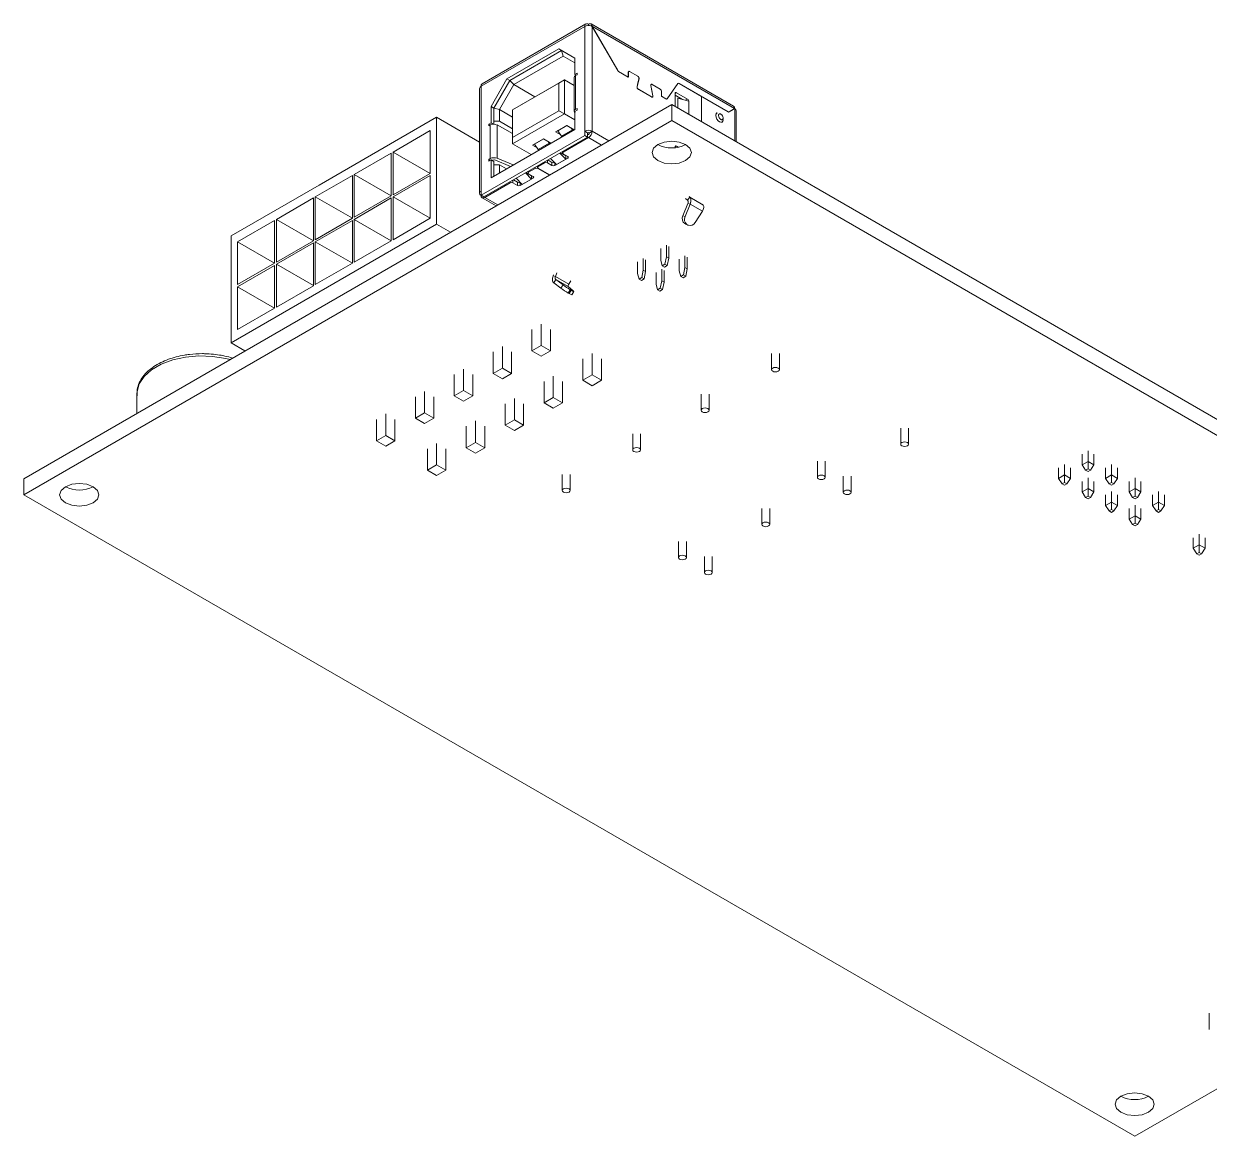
# Model space of a CAD drawing. Header units: millimetres. Extents: x -37 to 256, y 6 to 200.
# Drawn here: x -37.35 to 7.93, y 21.25 to 63.72 of the extents above; entities that cross this region are included whole.
import ezdxf

# ---------------------------------------------------------------- set-up
doc = ezdxf.new("R2010")
doc.units = ezdxf.units.MM

msp = doc.modelspace()

# ---------------------------------------------------------------- linework, layer by layer
at = {"color": 7, "linetype": 'Continuous', "lineweight": 15}
for p, q in [((-15.921, 63.623), (-19.881, 61.337)), ((-15.88, 63.714), (-19.84, 61.429)), ((-15.921, 59.622), (-15.921, 63.623)), ((-15.78, 63.657), (-15.78, 63.705)), ((-10.235, 60.571), (-15.68, 63.714)), ((-15.678, 63.641), (-15.646, 63.671)), ((-15.638, 59.622), (-15.638, 63.617)), ((-15.63, 63.618), (-15.636, 63.614)), ((-10.201, 60.484), (-15.63, 63.618)), ((-14.661, 61.937), (-15.623, 63.604)), ((-15.623, 63.596), (-14.664, 61.935)), ((-18.891, 61.619), (-16.911, 62.762)), ((-18.785, 61.557), (-16.805, 62.7)), ((-18.785, 61.557), (-16.805, 62.7)), ((-18.635, 61.399), (-16.743, 62.491)), ((-16.911, 62.762), (-16.301, 62.409)), ((-16.805, 62.7), (-16.301, 62.409)), ((-16.805, 62.7), (-16.743, 62.491)), ((-16.743, 62.491), (-16.301, 62.236)), ((-16.301, 62.409), (-16.301, 61.787)), ((-19.501, 60.562), (-18.891, 61.619)), ((-18.785, 61.557), (-18.891, 61.619)), ((-18.679, 60.435), (-16.699, 61.578)), ((-16.699, 61.578), (-16.911, 61.455)), ((-16.699, 61.578), (-16.699, 60.279)), ((-16.699, 61.578), (-16.328, 61.363)), ((-16.328, 61.66), (-16.328, 60.379)), ((-16.301, 61.787), (-16.216, 61.836)), ((-16.248, 61.756), (-16.301, 61.787)), ((-16.269, 61.744), (-16.216, 61.775)), ((-16.269, 61.744), (-16.269, 60.458)), ((-16.216, 61.836), (-16.216, 61.775)), ((-14.26, 61.69), (-14.627, 61.901)), ((-14.627, 61.896), (-14.255, 61.681)), ((-14.26, 61.69), (-14.265, 61.687)), ((-14.26, 61.873), (-14.26, 61.69)), ((-14.241, 61.902), (-14.256, 61.892)), ((-14.255, 61.681), (-14.255, 61.87)), ((-13.897, 61.725), (-14.207, 61.904)), ((-14.207, 61.898), (-13.897, 61.719)), ((-13.921, 61.315), (-13.846, 61.619)), ((-13.85, 61.624), (-13.888, 61.469)), ((-19.94, 61.255), (-19.94, 57.254)), ((-19.881, 61.337), (-19.881, 57.336)), ((-19.395, 60.501), (-18.785, 61.557)), ((-19.395, 60.501), (-18.785, 61.557)), ((-19.183, 60.45), (-18.635, 61.399)), ((-18.785, 61.557), (-18.635, 61.399)), ((-16.911, 61.455), (-18.679, 60.435)), ((-17.822, 60.93), (-18.635, 61.399)), ((-16.911, 60.402), (-16.911, 61.455)), ((-13.888, 61.469), (-13.925, 61.322)), ((-13.874, 61.222), (-13.878, 61.219)), ((-13.373, 60.933), (-13.874, 61.222)), ((-13.873, 61.216), (-13.373, 60.927)), ((-13.401, 61.363), (-13.364, 61.173)), ((-13.383, 61.407), (-13.399, 61.398)), ((-13.358, 61.163), (-13.396, 61.361)), ((-13.364, 61.173), (-13.326, 60.975)), ((-13.321, 60.973), (-13.358, 61.163)), ((-13.04, 61.23), (-13.349, 61.409)), ((-13.349, 61.403), (-13.04, 61.225)), ((-12.992, 61.141), (-12.992, 60.952)), ((-12.987, 60.955), (-12.987, 61.138)), ((-12.37, 61.443), (-12.778, 60.862)), ((-12.774, 60.857), (-12.366, 61.438)), ((-12.357, 61.445), (-12.376, 61.435)), ((-10.446, 60.365), (-12.32, 61.447)), ((-12.32, 61.442), (-11.467, 60.949)), ((-13.355, 60.92), (-13.339, 60.929)), ((-12.987, 60.955), (-12.992, 60.952)), ((-12.992, 60.952), (-12.82, 60.853)), ((-12.82, 60.858), (-12.987, 60.955)), ((-12.802, 60.846), (-12.786, 60.855)), ((-12.474, 60.571), (-12.474, 61.061)), ((-12.474, 61), (-12.191, 60.837)), ((-12.421, 61.092), (-11.997, 60.847)), ((-12.368, 60.51), (-12.368, 60.888)), ((-12.368, 60.888), (-11.945, 60.766)), ((-11.944, 60.265), (-11.944, 60.765)), ((-11.944, 60.755), (-11.944, 60.265)), ((-11.467, 59.989), (-11.467, 60.949)), ((-11.467, 60.949), (-10.446, 60.36)), ((-37.347, 46.355), (-12.598, 60.642)), ((-19.501, 59.94), (-19.501, 60.562)), ((-19.395, 60.501), (-19.501, 60.562)), ((-19.395, 60.005), (-19.395, 60.501)), ((-19.395, 60.501), (-19.183, 60.45)), ((-19.395, 59.891), (-19.395, 60.501)), ((-18.679, 60.159), (-19.183, 60.45)), ((-19.183, 60.005), (-19.183, 60.45)), ((-18.679, 60.435), (-18.679, 59.381)), ((-18.679, 60.435), (-18.679, 60.435)), ((-18.679, 59.381), (-16.911, 60.402)), ((-16.699, 60.279), (-18.679, 59.136)), ((-16.911, 60.402), (-16.699, 60.279)), ((-16.301, 60.05), (-16.699, 60.279)), ((-16.216, 60.428), (-16.301, 60.378)), ((-16.301, 60.378), (-16.301, 59.692)), ((-16.216, 60.489), (-16.269, 60.458)), ((-16.216, 60.489), (-16.216, 60.428)), ((-12.598, 60.642), (-12.598, 60.03)), ((-12.598, 60.642), (29.828, 36.15)), ((-10.412, 60.362), (-10.427, 60.353)), ((-10.412, 60.362), (-10.201, 60.484)), ((-10.315, 60.41), (-10.409, 60.356)), ((-10.408, 60.356), (-10.209, 60.471)), ((-10.315, 60.41), (-10.209, 60.471)), ((-10.307, 60.423), (-10.3, 60.422)), ((-10.3, 60.422), (-10.247, 60.457)), ((-10.254, 60.453), (-10.201, 60.484)), ((-10.239, 60.462), (-10.235, 60.456)), ((-10.201, 60.484), (-10.194, 60.493)), ((-10.135, 59.221), (-10.135, 60.393)), ((-37.347, 45.743), (-12.598, 60.03)), ((-24.937, 58.214), (-21.578, 60.153)), ((-21.578, 60.153), (-21.578, 56.07)), ((-21.578, 60.153), (-19.94, 59.207)), ((-19.586, 59.89), (-19.501, 59.94)), ((-19.586, 59.829), (-19.586, 59.89)), ((-19.533, 59.86), (-19.586, 59.89)), ((-19.533, 59.86), (-19.586, 59.829)), ((-19.533, 58.574), (-19.533, 59.86)), ((-19.416, 59.891), (-19.501, 59.94)), ((-19.395, 60.005), (-19.183, 60.005)), ((-19.263, 59.858), (-18.679, 59.537)), ((-19.263, 58.589), (-19.263, 59.858)), ((-18.679, 59.714), (-19.183, 60.005)), ((-17.035, 59.596), (-16.611, 59.84)), ((-16.611, 59.84), (-16.328, 59.677)), ((-12.598, 60.03), (29.828, 35.538)), ((-10.638, 60.032), (-10.631, 60.064)), ((-21.826, 59.643), (-23.24, 58.826)), ((-21.826, 58.01), (-21.826, 59.643)), ((-15.921, 59.459), (-19.881, 57.173)), ((-19.775, 57.111), (-15.815, 59.397)), ((-16.301, 59.692), (-19.501, 57.845)), ((-18.679, 59.136), (-18.679, 59.381)), ((-17.919, 59.085), (-17.495, 59.33)), ((-17.495, 59.33), (-17.212, 59.167)), ((-16.859, 59.494), (-17.035, 59.596)), ((-16.953, 59.634), (-16.957, 59.64)), ((-16.814, 59.427), (-16.953, 59.634)), ((-16.39, 59.672), (-16.814, 59.427)), ((-16.799, 59.405), (-16.814, 59.427)), ((-16.749, 58.818), (-15.78, 59.377)), ((-16.434, 59.739), (-16.39, 59.672)), ((-16.39, 59.672), (-16.374, 59.65)), ((-15.921, 59.622), (-15.921, 59.459)), ((-15.815, 59.561), (-15.921, 59.622)), ((-15.921, 59.459), (-15.815, 59.397)), ((-15.815, 59.397), (-15.815, 59.561)), ((-15.78, 59.499), (-15.815, 59.479)), ((-15.638, 59.622), (-15.745, 59.561)), ((-18.679, 59.136), (-17.972, 58.728)), ((-17.743, 58.984), (-17.919, 59.085)), ((-17.837, 59.124), (-17.841, 59.13)), ((-17.698, 58.917), (-17.837, 59.124)), ((-17.274, 59.162), (-17.698, 58.917)), ((-17.683, 58.895), (-17.698, 58.917)), ((-17.318, 59.228), (-17.274, 59.162)), ((-17.274, 59.162), (-17.258, 59.14)), ((-12.474, 58.991), (-12.474, 59.02)), ((-12.421, 59.051), (-12.349, 59.009)), ((-23.311, 58.786), (-24.725, 57.969)), ((-23.311, 57.153), (-23.311, 58.786)), ((-23.24, 58.826), (-23.24, 57.193)), ((-21.826, 58.01), (-23.24, 58.826)), ((-19.586, 58.543), (-19.533, 58.574)), ((-19.586, 58.482), (-19.586, 58.543)), ((-19.586, 58.543), (-19.53, 58.514)), ((-19.501, 58.531), (-19.586, 58.482)), ((-19.501, 57.845), (-19.501, 58.531)), ((-19.395, 58.47), (-19.501, 58.531)), ((-19.454, 58.504), (-19.427, 58.52)), ((-19.427, 58.52), (-19.36, 58.524)), ((-19.395, 57.906), (-19.395, 58.47)), ((-18.761, 58.272), (-19.36, 58.524)), ((-18.655, 58.334), (-19.263, 58.589)), ((-17.703, 58.267), (-17.456, 58.409)), ((-17.35, 58.409), (-17.173, 58.307)), ((-17.173, 58.43), (-17.332, 58.522)), ((-17.228, 58.582), (-16.996, 58.348)), ((-17.173, 58.307), (-17.173, 58.43)), ((-17.067, 58.307), (-16.572, 58.593)), ((-16.996, 58.348), (-16.643, 58.552)), ((-16.874, 58.786), (-16.643, 58.552)), ((-16.855, 58.797), (-16.643, 58.675)), ((-16.771, 58.846), (-16.771, 58.787)), ((-16.572, 58.654), (-16.749, 58.756)), ((-16.625, 58.685), (-16.643, 58.675)), ((-16.643, 58.552), (-16.643, 58.675)), ((-26.068, 57.561), (-24.937, 58.214)), ((-24.725, 57.969), (-24.725, 56.336)), ((-23.311, 57.153), (-24.725, 57.969)), ((-23.24, 57.193), (-21.826, 58.01)), ((-19.395, 57.906), (-19.395, 58.343)), ((-19.183, 58.343), (-19.395, 58.343)), ((-19.183, 58.029), (-19.183, 58.343)), ((-18.911, 58.186), (-19.183, 58.343)), ((-18.189, 58.027), (-17.958, 57.793)), ((-18.17, 58.038), (-17.958, 57.916)), ((-18.086, 58.087), (-18.086, 58.028)), ((-18.064, 58.058), (-17.816, 58.201)), ((-17.887, 57.895), (-18.064, 57.997)), ((-17.725, 58.295), (-17.725, 58.236)), ((-17.71, 58.201), (-17.268, 57.946)), ((-17.261, 57.95), (-17.703, 58.205)), ((-29.427, 55.622), (-26.068, 57.561)), ((-24.796, 57.928), (-26.21, 57.112)), ((-24.796, 56.295), (-24.796, 57.928)), ((-21.826, 57.928), (-23.24, 57.112)), ((-21.826, 56.295), (-21.826, 57.928)), ((-19.74, 57.091), (-18.771, 57.65)), ((-18.665, 57.65), (-18.488, 57.548)), ((-18.488, 57.671), (-18.647, 57.762)), ((-18.543, 57.823), (-18.311, 57.589)), ((-18.488, 57.548), (-18.488, 57.671)), ((-18.382, 57.548), (-17.887, 57.834)), ((-18.311, 57.589), (-17.958, 57.793)), ((-17.94, 57.926), (-17.958, 57.916)), ((-17.958, 57.793), (-17.958, 57.916)), ((-26.28, 57.071), (-27.695, 56.255)), ((-26.28, 55.438), (-26.28, 57.071)), ((-26.21, 57.112), (-26.21, 55.479)), ((-24.796, 56.296), (-26.21, 57.112)), ((-24.725, 56.336), (-23.311, 57.153)), ((-23.311, 57.071), (-24.725, 56.254)), ((-23.311, 55.438), (-23.311, 57.071)), ((-23.24, 57.112), (-23.24, 55.479)), ((-21.826, 56.295), (-23.24, 57.112)), ((-19.881, 57.173), (-19.881, 57.336)), ((-19.881, 57.173), (-19.775, 57.111)), ((-19.84, 57.081), (-19.303, 56.771)), ((-12.079, 57.053), (-11.998, 56.982)), ((-11.998, 56.982), (-11.914, 57.105)), ((-11.914, 57.105), (-11.937, 57.125)), ((-11.914, 57.105), (-11.406, 56.811)), ((-11.982, 56.867), (-12.174, 56.392)), ((-12.092, 56.359), (-11.901, 56.835)), ((-11.901, 56.835), (-11.982, 56.867)), ((-11.901, 56.835), (-11.43, 56.564)), ((-11.422, 56.828), (-11.406, 56.811)), ((-27.765, 56.214), (-29.18, 55.397)), ((-27.765, 54.581), (-27.765, 56.214)), ((-27.695, 56.255), (-27.695, 54.622)), ((-26.28, 55.438), (-27.695, 56.255)), ((-26.21, 55.479), (-24.796, 56.295)), ((-24.796, 56.214), (-26.21, 55.397)), ((-24.796, 54.581), (-24.796, 56.214)), ((-24.725, 56.254), (-24.725, 54.621)), ((-23.311, 55.438), (-24.725, 56.254)), ((-23.24, 55.479), (-21.826, 56.295)), ((-12.174, 56.392), (-12.092, 56.359)), ((-11.43, 56.564), (-11.704, 56.135)), ((-29.427, 51.539), (-21.578, 56.07)), ((-21.578, 56.07), (-21.048, 55.764)), ((-12.1, 56.093), (-12.062, 56.072)), ((-12.018, 56.061), (-12.1, 56.093)), ((-12.062, 56.072), (-12.04, 56.061)), ((-11.981, 56.039), (-12.062, 56.072)), ((-12.04, 56.061), (-11.959, 56.029)), ((-12.018, 56.061), (-11.981, 56.039)), ((-29.427, 55.622), (-29.427, 51.539)), ((-29.18, 55.397), (-29.18, 53.764)), ((-27.765, 54.581), (-29.18, 55.397)), ((-27.695, 54.622), (-26.28, 55.438)), ((-26.28, 55.356), (-27.695, 54.54)), ((-26.28, 53.723), (-26.28, 55.356)), ((-26.21, 55.397), (-26.21, 53.764)), ((-24.796, 54.581), (-26.21, 55.397)), ((-24.725, 54.621), (-23.311, 55.438)), ((-12.805, 54.822), (-12.805, 55.271)), ((-13.017, 55.149), (-13.017, 54.7)), ((-12.858, 54.547), (-12.805, 54.822)), ((-12.716, 54.771), (-12.805, 54.822)), ((-12.716, 54.771), (-12.716, 55.22)), ((-12.098, 54.863), (-12.098, 54.414)), ((-12.009, 54.363), (-12.009, 54.812)), ((-29.18, 53.764), (-27.765, 54.581)), ((-27.765, 54.499), (-29.18, 53.683)), ((-27.765, 52.866), (-27.765, 54.499)), ((-27.695, 54.54), (-27.695, 52.907)), ((-26.28, 53.724), (-27.695, 54.54)), ((-26.21, 53.764), (-24.796, 54.581)), ((-13.901, 54.639), (-13.901, 54.189)), ((-13.689, 54.312), (-13.689, 54.761)), ((-13.6, 54.261), (-13.6, 54.71)), ((-12.964, 54.485), (-13.017, 54.7)), ((-12.982, 54.353), (-12.982, 53.904)), ((-12.858, 54.547), (-12.964, 54.485)), ((-12.875, 54.434), (-12.964, 54.485)), ((-12.875, 54.434), (-12.769, 54.496)), ((-12.858, 54.547), (-12.769, 54.496)), ((-12.769, 54.496), (-12.716, 54.771)), ((-12.31, 54.292), (-12.31, 54.741)), ((-12.098, 54.414), (-12.151, 54.138)), ((-12.098, 54.414), (-12.009, 54.363)), ((-12.062, 54.087), (-12.009, 54.363)), ((-17.112, 54.138), (-17.127, 54.095)), ((-17.127, 54.095), (-17.043, 54.069)), ((-17.022, 53.958), (-17.103, 53.832)), ((-17.043, 54.069), (-16.987, 54.22)), ((-16.535, 53.776), (-17.043, 54.069)), ((-16.749, 53.75), (-17.022, 53.958)), ((-16.552, 53.686), (-17.022, 53.958)), ((-16.454, 53.912), (-16.535, 53.776)), ((-13.848, 53.975), (-13.901, 54.189)), ((-13.742, 54.036), (-13.848, 53.975)), ((-13.759, 53.924), (-13.848, 53.975)), ((-13.759, 53.924), (-13.653, 53.985)), ((-13.742, 54.036), (-13.689, 54.312)), ((-13.742, 54.036), (-13.653, 53.985)), ((-13.6, 54.261), (-13.689, 54.312)), ((-13.653, 53.985), (-13.6, 54.261)), ((-13.194, 53.781), (-13.194, 54.23)), ((-12.982, 53.904), (-13.035, 53.628)), ((-12.982, 53.904), (-12.893, 53.853)), ((-12.893, 53.853), (-12.893, 54.302)), ((-12.257, 54.077), (-12.31, 54.292)), ((-12.151, 54.138), (-12.257, 54.077)), ((-12.257, 54.077), (-12.168, 54.026)), ((-12.168, 54.026), (-12.062, 54.087)), ((-12.151, 54.138), (-12.062, 54.087)), ((-29.18, 53.683), (-29.18, 52.05)), ((-27.765, 52.866), (-29.18, 53.683)), ((-27.695, 52.907), (-26.28, 53.723)), ((-17.103, 53.832), (-16.83, 53.625)), ((-16.83, 53.625), (-16.749, 53.75)), ((-16.553, 53.443), (-16.472, 53.569)), ((-16.516, 53.422), (-16.553, 53.443)), ((-16.552, 53.686), (-16.36, 53.526)), ((-16.516, 53.422), (-16.435, 53.547)), ((-16.435, 53.547), (-16.472, 53.569)), ((-16.419, 53.376), (-16.338, 53.502)), ((-13.141, 53.567), (-13.194, 53.781)), ((-13.035, 53.628), (-13.141, 53.567)), ((-13.141, 53.567), (-13.052, 53.516)), ((-13.052, 53.516), (-12.946, 53.577)), ((-13.035, 53.628), (-12.946, 53.577)), ((-12.946, 53.577), (-12.893, 53.853)), ((-29.18, 52.05), (-27.765, 52.866)), ((-17.583, 52.254), (-17.583, 51.437)), ((-17.937, 52.05), (-17.937, 51.233)), ((-17.229, 52.05), (-17.229, 51.233)), ((-28.897, 51.233), (-29.427, 51.539)), ((-19.421, 51.192), (-19.421, 50.376)), ((-19.068, 51.396), (-19.068, 50.58)), ((-18.714, 51.192), (-18.714, 50.376)), ((-17.937, 51.233), (-17.583, 51.437)), ((-17.583, 51.029), (-17.937, 51.233)), ((-17.583, 51.437), (-17.229, 51.233)), ((-17.229, 51.233), (-17.583, 51.029)), ((-15.992, 50.927), (-15.992, 50.11)), ((-15.638, 51.131), (-15.638, 50.315)), ((-15.285, 50.927), (-15.285, 50.11)), ((-8.788, 51.131), (-8.788, 50.519)), ((-8.488, 50.519), (-8.488, 51.131)), ((-20.906, 50.335), (-20.906, 49.519)), ((-20.553, 50.539), (-20.553, 49.723)), ((-20.199, 50.335), (-20.199, 49.519)), ((-19.421, 50.376), (-19.068, 50.58)), ((-19.068, 50.172), (-19.421, 50.376)), ((-19.068, 50.58), (-18.714, 50.376)), ((-18.714, 50.376), (-19.068, 50.172)), ((-17.123, 50.274), (-17.123, 49.457)), ((-15.992, 50.11), (-15.638, 50.315)), ((-15.638, 50.315), (-15.285, 50.11)), ((-17.477, 50.07), (-17.477, 49.253)), ((-16.77, 50.07), (-16.77, 49.253)), ((-15.638, 49.906), (-15.992, 50.11)), ((-15.285, 50.11), (-15.638, 49.906)), ((-33.023, 49.601), (-33.023, 48.851)), ((-22.391, 49.478), (-22.391, 48.661)), ((-22.038, 49.682), (-22.038, 48.865)), ((-21.684, 49.478), (-21.684, 48.661)), ((-20.906, 49.519), (-20.553, 49.723)), ((-20.553, 49.314), (-20.906, 49.519)), ((-20.553, 49.723), (-20.199, 49.519)), ((-20.199, 49.519), (-20.553, 49.314)), ((-18.608, 49.417), (-18.608, 48.6)), ((-17.477, 49.253), (-17.123, 49.457)), ((-17.123, 49.457), (-16.77, 49.253)), ((-11.475, 49.58), (-11.475, 48.967)), ((-11.175, 48.967), (-11.175, 49.58)), ((-18.962, 49.213), (-18.962, 48.396)), ((-18.255, 49.213), (-18.255, 48.396)), ((-17.123, 49.049), (-17.477, 49.253)), ((-16.77, 49.253), (-17.123, 49.049)), ((-23.876, 48.621), (-23.876, 47.804)), ((-23.523, 48.825), (-23.523, 48.008)), ((-23.169, 48.621), (-23.169, 47.804)), ((-22.391, 48.661), (-22.038, 48.865)), ((-22.038, 48.457), (-22.391, 48.661)), ((-22.038, 48.865), (-21.684, 48.661)), ((-21.684, 48.661), (-22.038, 48.457)), ((-20.093, 48.559), (-20.093, 47.743)), ((-18.962, 48.396), (-18.608, 48.6)), ((-18.608, 48.6), (-18.255, 48.396)), ((-23.876, 47.804), (-23.523, 48.008)), ((-23.523, 48.008), (-23.169, 47.804)), ((-20.447, 48.355), (-20.447, 47.539)), ((-19.74, 48.355), (-19.74, 47.539)), ((-18.608, 48.192), (-18.962, 48.396)), ((-18.255, 48.396), (-18.608, 48.192)), ((-14.091, 48.07), (-14.091, 47.457)), ((-13.791, 47.457), (-13.791, 48.07)), ((-3.856, 48.284), (-3.856, 47.671)), ((-3.556, 47.671), (-3.556, 48.284)), ((-23.523, 47.6), (-23.876, 47.804)), ((-23.169, 47.804), (-23.523, 47.6)), ((-21.578, 47.702), (-21.578, 46.886)), ((-20.447, 47.539), (-20.093, 47.743)), ((-20.093, 47.743), (-19.74, 47.539)), ((-21.932, 47.498), (-21.932, 46.682)), ((-21.225, 47.498), (-21.225, 46.682)), ((-20.093, 47.335), (-20.447, 47.539)), ((-19.74, 47.539), (-20.093, 47.335)), ((3.072, 46.885), (3.072, 47.29)), ((3.298, 47.015), (3.298, 47.42)), ((3.524, 46.885), (3.524, 47.29)), ((-21.932, 46.682), (-21.578, 46.886)), ((-21.578, 46.477), (-21.932, 46.682)), ((-21.578, 46.886), (-21.225, 46.682)), ((-21.225, 46.682), (-21.578, 46.477)), ((-7.038, 47.018), (-7.038, 46.406)), ((-6.738, 46.406), (-6.738, 47.018)), ((2.174, 46.366), (2.174, 46.771)), ((2.4, 46.497), (2.4, 46.902)), ((2.626, 46.366), (2.626, 46.771)), ((3.072, 46.885), (3.298, 47.015)), ((3.206, 46.677), (3.072, 46.885)), ((3.298, 46.73), (3.206, 46.677)), ((3.206, 46.677), (3.298, 46.625)), ((3.298, 47.015), (3.524, 46.885)), ((3.298, 46.73), (3.298, 47.015)), ((3.389, 46.677), (3.298, 46.73)), ((3.298, 46.625), (3.389, 46.677)), ((3.524, 46.885), (3.389, 46.677)), ((3.97, 46.366), (3.97, 46.771)), ((4.196, 46.497), (4.196, 46.902)), ((4.422, 46.366), (4.422, 46.771)), ((-37.347, 46.355), (-37.347, 45.743)), ((-16.778, 46.518), (-16.778, 45.906)), ((-16.478, 45.906), (-16.478, 46.518)), ((-6.048, 46.447), (-6.048, 45.835)), ((-5.748, 45.835), (-5.748, 46.447)), ((2.174, 46.366), (2.4, 46.497)), ((2.308, 46.159), (2.174, 46.366)), ((2.4, 46.212), (2.308, 46.159)), ((2.4, 46.212), (2.4, 46.497)), ((2.4, 46.497), (2.626, 46.366)), ((2.491, 46.159), (2.4, 46.212)), ((2.626, 46.366), (2.491, 46.159)), ((3.072, 45.848), (3.072, 46.253)), ((3.298, 45.979), (3.298, 46.384)), ((3.524, 45.848), (3.524, 46.253)), ((3.97, 46.366), (4.196, 46.497)), ((4.104, 46.159), (3.97, 46.366)), ((4.196, 46.212), (4.104, 46.159)), ((4.196, 46.497), (4.422, 46.366)), ((4.196, 46.212), (4.196, 46.497)), ((4.287, 46.159), (4.196, 46.212)), ((4.422, 46.366), (4.287, 46.159)), ((4.868, 45.848), (4.868, 46.253)), ((5.094, 45.979), (5.094, 46.384)), ((5.32, 45.848), (5.32, 46.253)), ((5.08, 21.251), (-37.347, 45.743)), ((2.308, 46.159), (2.4, 46.106)), ((2.4, 46.106), (2.491, 46.159)), ((3.072, 45.848), (3.298, 45.979)), ((3.206, 45.641), (3.072, 45.848)), ((3.298, 45.979), (3.524, 45.848)), ((3.298, 45.693), (3.298, 45.979)), ((3.524, 45.848), (3.389, 45.641)), ((3.97, 45.33), (3.97, 45.735)), ((4.104, 46.159), (4.196, 46.106)), ((4.196, 46.106), (4.287, 46.159)), ((4.196, 45.46), (4.196, 45.865)), ((4.422, 45.33), (4.422, 45.735)), ((4.868, 45.848), (5.094, 45.979)), ((5.002, 45.641), (4.868, 45.848)), ((5.094, 45.979), (5.32, 45.848)), ((5.094, 45.693), (5.094, 45.979)), ((5.32, 45.848), (5.185, 45.641)), ((5.766, 45.33), (5.766, 45.735)), ((5.992, 45.46), (5.992, 45.865)), ((6.218, 45.33), (6.218, 45.735)), ((3.298, 45.693), (3.206, 45.641)), ((3.206, 45.641), (3.298, 45.588)), ((3.389, 45.641), (3.298, 45.693)), ((3.298, 45.588), (3.389, 45.641)), ((3.97, 45.33), (4.196, 45.46)), ((4.104, 45.122), (3.97, 45.33)), ((4.196, 45.175), (4.196, 45.46)), ((4.196, 45.46), (4.422, 45.33)), ((4.422, 45.33), (4.287, 45.122)), ((5.094, 45.693), (5.002, 45.641)), ((5.002, 45.641), (5.094, 45.588)), ((5.185, 45.641), (5.094, 45.693)), ((5.094, 45.588), (5.185, 45.641)), ((5.094, 44.942), (5.094, 45.347)), ((5.766, 45.33), (5.992, 45.46)), ((5.9, 45.122), (5.766, 45.33)), ((5.992, 45.175), (5.992, 45.46)), ((5.992, 45.46), (6.218, 45.33)), ((6.218, 45.33), (6.083, 45.122)), ((-9.159, 45.222), (-9.159, 44.61)), ((-8.859, 44.61), (-8.859, 45.222)), ((4.196, 45.175), (4.104, 45.122)), ((4.104, 45.122), (4.196, 45.069)), ((4.287, 45.122), (4.196, 45.175)), ((4.196, 45.069), (4.287, 45.122)), ((4.868, 44.811), (4.868, 45.216)), ((4.868, 44.811), (5.094, 44.942)), ((5.094, 44.657), (5.094, 44.942)), ((5.094, 44.942), (5.32, 44.811)), ((5.32, 44.811), (5.32, 45.216)), ((5.992, 45.175), (5.9, 45.122)), ((5.9, 45.122), (5.992, 45.069)), ((6.083, 45.122), (5.992, 45.175)), ((5.992, 45.069), (6.083, 45.122)), ((5.002, 44.604), (4.868, 44.811)), ((5.094, 44.657), (5.002, 44.604)), ((5.002, 44.604), (5.094, 44.551)), ((5.185, 44.604), (5.094, 44.657)), ((5.094, 44.551), (5.185, 44.604)), ((5.32, 44.811), (5.185, 44.604)), ((-12.341, 43.957), (-12.341, 43.344)), ((-12.041, 43.344), (-12.041, 43.957)), ((7.314, 43.697), (7.314, 44.102)), ((7.54, 43.827), (7.54, 44.232)), ((7.767, 43.697), (7.767, 44.102)), ((7.314, 43.697), (7.54, 43.827)), ((7.314, 43.697), (7.449, 43.489)), ((7.54, 43.542), (7.449, 43.489)), ((7.449, 43.489), (7.54, 43.437)), ((7.54, 43.542), (7.54, 43.827)), ((7.54, 43.827), (7.767, 43.697)), ((7.632, 43.489), (7.54, 43.542)), ((7.54, 43.437), (7.632, 43.489)), ((7.632, 43.489), (7.767, 43.697)), ((-11.351, 43.385), (-11.351, 42.773)), ((-11.051, 42.773), (-11.051, 43.385)), ((29.828, 35.538), (5.08, 21.251)), ((7.929, 25.945), (7.929, 25.332))]:
    msp.add_line(p, q, dxfattribs=at)
at = {"color": 8, "linetype": 'Continuous', "lineweight": 15}
for p, q in [((-15.623, 63.604), (-15.627, 63.602)), ((-14.661, 61.937), (-14.664, 61.935)), ((-14.627, 61.901), (-14.631, 61.899)), ((-14.255, 61.87), (-14.26, 61.868)), ((-14.207, 61.904), (-14.212, 61.901)), ((-13.902, 61.722), (-13.897, 61.725)), ((-13.846, 61.619), (-13.852, 61.615)), ((-13.921, 61.315), (-13.926, 61.311)), ((-13.396, 61.361), (-13.4, 61.359)), ((-13.358, 61.163), (-13.362, 61.161)), ((-13.349, 61.409), (-13.355, 61.406)), ((-13.045, 61.227), (-13.04, 61.23)), ((-12.987, 61.138), (-12.992, 61.136)), ((-12.366, 61.438), (-12.379, 61.43)), ((-12.32, 61.447), (-12.325, 61.444)), ((-13.373, 60.933), (-13.378, 60.93)), ((-13.326, 60.971), (-13.321, 60.973)), ((-12.82, 60.858), (-12.825, 60.856)), ((-12.793, 60.846), (-12.774, 60.857)), ((-12.474, 61.061), (-12.421, 61.092)), ((-12.073, 60.803), (-11.997, 60.847)), ((-10.446, 60.365), (-10.451, 60.363)), ((-10.307, 60.423), (-10.3, 60.419)), ((-10.3, 60.419), (-10.3, 60.422)), ((-10.194, 60.474), (-10.194, 59.254)), ((-16.603, 59.836), (-16.953, 59.634)), ((-17.487, 59.326), (-17.837, 59.124)), ((-15.78, 59.499), (-15.815, 59.479)), ((-15.78, 59.377), (-15.285, 59.091)), ((-15.638, 59.622), (-15.002, 59.254)), ((-12.474, 59.02), (-12.421, 59.051)), ((-17.456, 58.409), (-17.456, 58.45)), ((-17.35, 58.409), (-17.35, 58.512)), ((-17.067, 58.42), (-17.067, 58.307)), ((-16.749, 58.818), (-16.749, 58.858)), ((-16.572, 58.593), (-16.572, 58.654)), ((-18.064, 58.058), (-18.064, 58.099)), ((-17.816, 58.201), (-17.816, 58.242)), ((-17.71, 58.201), (-17.71, 58.21)), ((-17.703, 58.267), (-17.703, 58.307)), ((-18.771, 57.65), (-18.771, 57.691)), ((-18.665, 57.65), (-18.665, 57.752)), ((-18.382, 57.66), (-18.382, 57.548)), ((-17.887, 57.834), (-17.887, 57.895)), ((-19.245, 56.805), (-19.74, 57.091))]:
    msp.add_line(p, q, dxfattribs=at)
at = {"color": 7, "linetype": 'Continuous', "lineweight": 15, "flags": 128}
for points in [[(-15.78, 63.705), (-15.758, 63.715), (-15.737, 63.722), (-15.716, 63.724), (-15.698, 63.722), (-15.681, 63.715), (-15.666, 63.704), (-15.655, 63.689), (-15.646, 63.671)], [(-13.401, 61.363), (-13.402, 61.377), (-13.401, 61.39), (-13.398, 61.401), (-13.391, 61.41), (-13.383, 61.415), (-13.373, 61.416), (-13.361, 61.414), (-13.349, 61.409)], [(-13.396, 61.361), (-13.398, 61.375), (-13.396, 61.387), (-13.393, 61.396), (-13.387, 61.404), (-13.38, 61.408), (-13.371, 61.41), (-13.36, 61.408), (-13.349, 61.403)], [(-13.326, 60.975), (-13.325, 60.961), (-13.326, 60.949), (-13.329, 60.94), (-13.335, 60.932), (-13.343, 60.928), (-13.352, 60.926), (-13.362, 60.928), (-13.373, 60.933)], [(-13.321, 60.973), (-13.32, 60.959), (-13.321, 60.946), (-13.325, 60.935), (-13.331, 60.926), (-13.34, 60.921), (-13.35, 60.92), (-13.361, 60.922), (-13.373, 60.927)], [(-10.636, 60.061), (-10.646, 60.005), (-10.677, 59.97), (-10.723, 59.961), (-10.777, 59.98), (-10.831, 60.023), (-10.877, 60.085), (-10.908, 60.156), (-10.919, 60.224), (-10.908, 60.281), (-10.877, 60.316), (-10.864, 60.322)], [(-12.068, 59.111), (-12.311, 59.205), (-12.598, 59.238), (-12.885, 59.205), (-13.128, 59.111), (-13.291, 58.971), (-13.348, 58.805), (-13.291, 58.64), (-13.128, 58.499), (-12.885, 58.405), (-12.598, 58.372), (-12.311, 58.405), (-12.068, 58.499), (-11.905, 58.64), (-11.848, 58.805), (-11.905, 58.971), (-12.068, 59.111)], [(-16.36, 53.526), (-16.346, 53.513), (-16.339, 53.505), (-16.339, 53.501), (-16.345, 53.502), (-16.359, 53.507), (-16.379, 53.517), (-16.404, 53.53), (-16.435, 53.547)], [(-8.744, 50.457), (-8.696, 50.439), (-8.638, 50.432), (-8.581, 50.439), (-8.532, 50.457), (-8.5, 50.486), (-8.488, 50.519), (-8.5, 50.552), (-8.532, 50.58), (-8.581, 50.599), (-8.638, 50.605), (-8.696, 50.599), (-8.744, 50.58), (-8.777, 50.552), (-8.788, 50.519), (-8.777, 50.486), (-8.744, 50.457)], [(-11.431, 48.906), (-11.383, 48.887), (-11.325, 48.881), (-11.268, 48.887), (-11.219, 48.906), (-11.187, 48.934), (-11.175, 48.967), (-11.187, 49.001), (-11.219, 49.029), (-11.268, 49.047), (-11.325, 49.054), (-11.383, 49.047), (-11.431, 49.029), (-11.464, 49.001), (-11.475, 48.967), (-11.464, 48.934), (-11.431, 48.906)], [(-14.047, 47.396), (-13.999, 47.377), (-13.941, 47.371), (-13.884, 47.377), (-13.835, 47.396), (-13.803, 47.424), (-13.791, 47.457), (-13.803, 47.49), (-13.835, 47.518), (-13.884, 47.537), (-13.941, 47.544), (-13.999, 47.537), (-14.047, 47.518), (-14.08, 47.49), (-14.091, 47.457), (-14.08, 47.424), (-14.047, 47.396)], [(-3.812, 47.61), (-3.763, 47.591), (-3.706, 47.585), (-3.649, 47.591), (-3.6, 47.61), (-3.567, 47.638), (-3.556, 47.671), (-3.567, 47.705), (-3.6, 47.733), (-3.649, 47.751), (-3.706, 47.758), (-3.763, 47.751), (-3.812, 47.733), (-3.845, 47.705), (-3.856, 47.671), (-3.845, 47.638), (-3.812, 47.61)], [(-6.994, 46.345), (-6.945, 46.326), (-6.888, 46.319), (-6.831, 46.326), (-6.782, 46.345), (-6.749, 46.373), (-6.738, 46.406), (-6.749, 46.439), (-6.782, 46.467), (-6.831, 46.486), (-6.888, 46.493), (-6.945, 46.486), (-6.994, 46.467), (-7.027, 46.439), (-7.038, 46.406), (-7.027, 46.373), (-6.994, 46.345)], [(-34.695, 46.049), (-34.938, 46.143), (-35.225, 46.176), (-35.512, 46.143), (-35.756, 46.049), (-35.918, 45.908), (-35.975, 45.743), (-35.918, 45.577), (-35.756, 45.437), (-35.512, 45.343), (-35.225, 45.31), (-34.938, 45.343), (-34.695, 45.437), (-34.532, 45.577), (-34.475, 45.743), (-34.532, 45.908), (-34.695, 46.049)], [(-16.734, 45.845), (-16.686, 45.826), (-16.628, 45.819), (-16.571, 45.826), (-16.522, 45.845), (-16.49, 45.873), (-16.478, 45.906), (-16.49, 45.939), (-16.522, 45.967), (-16.571, 45.986), (-16.628, 45.993), (-16.686, 45.986), (-16.734, 45.967), (-16.767, 45.939), (-16.778, 45.906), (-16.767, 45.873), (-16.734, 45.845)], [(-6.004, 45.773), (-5.955, 45.755), (-5.898, 45.748), (-5.841, 45.755), (-5.792, 45.773), (-5.759, 45.801), (-5.748, 45.835), (-5.759, 45.868), (-5.792, 45.896), (-5.841, 45.915), (-5.898, 45.921), (-5.955, 45.915), (-6.004, 45.896), (-6.037, 45.868), (-6.048, 45.835), (-6.037, 45.801), (-6.004, 45.773)], [(-9.115, 44.549), (-9.067, 44.53), (-9.009, 44.523), (-8.952, 44.53), (-8.903, 44.549), (-8.871, 44.577), (-8.859, 44.61), (-8.871, 44.643), (-8.903, 44.671), (-8.952, 44.69), (-9.009, 44.696), (-9.067, 44.69), (-9.115, 44.671), (-9.148, 44.643), (-9.159, 44.61), (-9.148, 44.577), (-9.115, 44.549)], [(-12.297, 43.283), (-12.249, 43.264), (-12.191, 43.258), (-12.134, 43.264), (-12.085, 43.283), (-12.053, 43.311), (-12.041, 43.344), (-12.053, 43.378), (-12.085, 43.406), (-12.134, 43.424), (-12.191, 43.431), (-12.249, 43.424), (-12.297, 43.406), (-12.33, 43.378), (-12.341, 43.344), (-12.33, 43.311), (-12.297, 43.283)], [(-11.307, 42.712), (-11.259, 42.693), (-11.201, 42.686), (-11.144, 42.693), (-11.095, 42.712), (-11.063, 42.74), (-11.051, 42.773), (-11.063, 42.806), (-11.095, 42.834), (-11.144, 42.853), (-11.201, 42.86), (-11.259, 42.853), (-11.307, 42.834), (-11.34, 42.806), (-11.351, 42.773), (-11.34, 42.74), (-11.307, 42.712)], [(5.61, 22.781), (5.367, 22.875), (5.08, 22.908), (4.793, 22.875), (4.549, 22.781), (4.387, 22.641), (4.33, 22.475), (4.387, 22.309), (4.549, 22.169), (4.793, 22.075), (5.08, 22.042), (5.367, 22.075), (5.61, 22.169), (5.773, 22.309), (5.83, 22.475), (5.773, 22.641), (5.61, 22.781)]]:
    msp.add_lwpolyline(points, dxfattribs=at)
at = {"color": 8, "linetype": 'Continuous', "lineweight": 15, "flags": 128}
msp.add_lwpolyline([(-29.461, 50.908), (-29.627, 50.948), (-30.132, 51.026), (-30.654, 51.042), (-31.17, 50.995), (-31.658, 50.887), (-32.096, 50.723), (-32.466, 50.509), (-32.751, 50.256), (-32.938, 49.975), (-33.02, 49.677), (-33.023, 49.601)], dxfattribs=at)
at = {"color": 7, "linetype": 'Continuous', "lineweight": 15}
for centre, radius, start, end in [((-15.835, 63.637), 0.0873, 50.7967, 189.214), ((-15.779, 63.344), 0.313, 71.1877, 117.061), ((-15.731, 63.534), 0.125, 29.8978, 42.0411), ((-15.512, 63.668), 0.128, 203.151, 210.0192), ((-14.569, 61.987), 0.108, 208.8556, 238.0453), ((-14.575, 61.985), 0.098, 208.8556, 238.0453), ((-14.227, 61.878), 0.0328, 50.7967, 189.214), ((-14.225, 61.875), 0.0297, 50.7967, 189.214), ((-13.954, 61.632), 0.109, 353.3617, 58.5232), ((-13.949, 61.635), 0.099, 353.3617, 58.5232), ((-19.841, 61.247), 0.0988, 113.7833, 174.8966), ((-19.783, 61.348), 0.0986, 125.014, 186.2982), ((-13.816, 61.309), 0.109, 173.3422, 238.5264), ((-13.827, 61.304), 0.0943, 173.2759, 240.4513), ((-13.102, 61.133), 0.115, 2.6055, 57.3945), ((-13.096, 61.137), 0.105, 2.6055, 57.3945), ((-12.343, 61.42), 0.0361, 50.7518, 139.4672), ((-12.341, 61.416), 0.033, 50.7518, 139.4672), ((-12.801, 60.882), 0.0299, 230.7518, 319.4672), ((-12.799, 60.878), 0.033, 230.7518, 319.4672), ((-12.442, 61.067), 0.0328, 50.7967, 189.214), ((-12.059, 60.75), 0.115, 2.6055, 57.3945), ((-10.426, 60.393), 0.0342, 234.3818, 294.314), ((-10.424, 60.39), 0.0377, 234.3818, 294.314), ((-10.288, 60.494), 0.0937, 359.1907, 55.7718), ((-10.196, 60.446), 0.0278, 85.9695, 119.2112), ((-10.235, 60.383), 0.101, 5.6948, 65.6253), ((-15.78, 59.349), 0.307, 62.6097, 117.3903), ((-15.78, 59.492), 0.0769, 62.6097, 117.3903), ((-15.738, 59.564), 0.0768, 182.6055, 237.3945), ((-15.946, 59.636), 0.307, 302.6055, 357.3945), ((-15.821, 59.564), 0.0768, 302.6055, 357.3945), ((-12.598, 60.135), 1.153, 242.6158, 297.3842), ((-12.442, 59.025), 0.0328, 50.7967, 189.214), ((-17.403, 58.307), 0.115, 62.6097, 117.3903), ((-17.12, 58.534), 0.117, 242.8345, 293.2025), ((-16.737, 58.787), 0.0327, 110.7834, 249.2166), ((-16.583, 58.624), 0.0327, 290.7834, 69.2166), ((-18.052, 58.028), 0.0327, 110.7834, 249.2166), ((-17.763, 58.099), 0.115, 62.6097, 117.3903), ((-17.692, 58.236), 0.0327, 110.7834, 249.2166), ((-17.12, 58.41), 0.115, 242.6097, 297.3903), ((-18.718, 57.548), 0.115, 62.6097, 117.3903), ((-18.435, 57.775), 0.117, 242.8345, 293.2025), ((-18.435, 57.651), 0.115, 242.6097, 297.3903), ((-17.899, 57.865), 0.0327, 290.7834, 69.2166), ((-19.85, 57.254), 0.0873, 110.7834, 249.2166), ((-19.795, 57.159), 0.0873, 170.786, 309.2033), ((-11.96, 56.286), 0.238, 153.7468, 234.1352), ((-11.879, 56.254), 0.238, 153.7468, 234.1352), ((-11.892, 56.231), 0.211, 245.0295, 332.9167), ((-15.036, 56.059), 3.024, 233.6165, 239.8832), ((-14.955, 56.185), 3.024, 233.6165, 239.8832), ((-16.363, 53.62), 0.25, 232.4558, 257.1155), ((-35.225, 47.073), 1.153, 242.6158, 297.3842), ((5.08, 23.805), 1.153, 242.6158, 297.3842)]:
    msp.add_arc(centre, radius, start, end, dxfattribs=at)
for centre, major_axis, ratio, start_param, end_param in [((-16.128, 61.653), (0.2, -0.011), 0.610891, 2.390121, 3.175519), ((-16.128, 60.386), (0.2, 0.01), 0.541576, 2.329525, 3.813055), ((-19.392, 59.768), (0.2, -0.011), 0.610891, 0.906591, 2.390121), ((-19.392, 58.502), (0.2, 0.01), 0.541576, 0.845995, 2.329525)]:
    msp.add_ellipse(centre, major_axis=major_axis, ratio=ratio, start_param=start_param, end_param=end_param, dxfattribs=at)
for points, knots in [([(-15.638, 63.617), (-15.644, 63.621), (-15.652, 63.628), (-15.665, 63.635), (-15.674, 63.639), (-15.678, 63.64)], [0, 0, 0, 0, 0.427728, 0.712753, 1, 1, 1, 1]), ([(-15.646, 63.671), (-15.644, 63.666), (-15.64, 63.655), (-15.635, 63.637), (-15.632, 63.624), (-15.63, 63.618)], [0, 0, 0, 0, 0.35777, 0.675436, 1, 1, 1, 1]), ([(-10.864, 60.32), (-10.867, 60.319), (-10.882, 60.313), (-10.901, 60.292), (-10.911, 60.267), (-10.916, 60.254)], [0, 0, 0, 0, 0.143818, 0.56341, 1, 1, 1, 1]), ([(-10.812, 60.224), (-10.811, 60.237), (-10.809, 60.256), (-10.798, 60.273), (-10.783, 60.285), (-10.764, 60.29), (-10.741, 60.284), (-10.719, 60.274), (-10.696, 60.255), (-10.675, 60.231), (-10.657, 60.203), (-10.639, 60.165), (-10.637, 60.136), (-10.636, 60.122)], [0, 0, 0, 0, 0.119737, 0.186385, 0.250031, 0.376378, 0.437465, 0.500387, 0.621503, 0.686899, 0.750392, 0.876003, 1, 1, 1, 1]), ([(-10.636, 60.122), (-10.637, 60.11), (-10.639, 60.091), (-10.65, 60.074), (-10.665, 60.061), (-10.685, 60.057), (-10.707, 60.062), (-10.729, 60.073), (-10.753, 60.092), (-10.773, 60.116), (-10.791, 60.144), (-10.809, 60.182), (-10.811, 60.21), (-10.812, 60.224)], [0, 0, 0, 0, 0.119737, 0.1863853, 0.2500313, 0.3763785, 0.4374654, 0.5003865, 0.6215032, 0.6868993, 0.7503915, 0.8760034, 1, 1, 1, 1]), ([(-11.914, 57.105), (-11.903, 57.091), (-11.879, 57.064), (-11.87, 57.018), (-11.868, 56.988), (-11.868, 56.98), (-11.868, 56.971), (-11.869, 56.959), (-11.87, 56.947), (-11.871, 56.935), (-11.873, 56.926), (-11.875, 56.917), (-11.877, 56.908), (-11.879, 56.899), (-11.881, 56.889), (-11.884, 56.88), (-11.887, 56.871), (-11.89, 56.862), (-11.894, 56.85), (-11.898, 56.841), (-11.901, 56.835)], [0, 0, 0, 0, 0.232509, 0.480246, 0.509246, 0.538245, 0.567244, 0.596243, 0.654275, 0.683274, 0.712273, 0.741272, 0.770271, 0.799271, 0.82827, 0.857269, 0.886268, 0.915267, 0.944267, 1, 1, 1, 1]), ([(-11.998, 56.982), (-11.992, 56.975), (-11.981, 56.963), (-11.974, 56.935), (-11.972, 56.902), (-11.979, 56.879), (-11.982, 56.867)], [0, 0, 0, 0, 0.254514, 0.48148, 0.735994, 1, 1, 1, 1]), ([(-11.43, 56.564), (-11.418, 56.587), (-11.393, 56.635), (-11.381, 56.686), (-11.377, 56.731), (-11.38, 56.774), (-11.397, 56.799), (-11.406, 56.811)], [0, 0, 0, 0, 0.235396, 0.485732, 0.518734, 0.749374, 1, 1, 1, 1]), ([(-17.103, 53.832), (-17.115, 53.844), (-17.14, 53.87), (-17.152, 53.915), (-17.156, 53.964), (-17.154, 54.017), (-17.136, 54.068), (-17.127, 54.095)], [0, 0, 0, 0, 0.2353962, 0.4857318, 0.5187335, 0.7493736, 1, 1, 1, 1]), ([(-17.022, 53.958), (-17.028, 53.964), (-17.041, 53.976), (-17.05, 54.005), (-17.051, 54.038), (-17.045, 54.059), (-17.043, 54.069)], [0, 0, 0, 0, 0.254514, 0.51852, 0.773035, 1, 1, 1, 1]), ([(-16.535, 53.776), (-16.541, 53.767), (-16.552, 53.749), (-16.56, 53.722), (-16.561, 53.699), (-16.555, 53.691), (-16.552, 53.686)], [0, 0, 0, 0, 0.2545136, 0.4814798, 0.7359938, 1, 1, 1, 1]), ([(-30.523, 51.129), (-30.689, 51.123), (-30.921, 51.116), (-31.253, 51.066), (-31.525, 51.008), (-31.827, 50.914), (-32.116, 50.792), (-32.381, 50.639), (-32.613, 50.459), (-32.804, 50.25), (-32.943, 50.015), (-33.025, 49.766), (-33.017, 49.597), (-33.013, 49.517)], [0, 0, 0, 0, 0.124737, 0.175043, 0.257669, 0.341969, 0.431035, 0.522607, 0.616154, 0.711484, 0.809059, 0.91043, 1, 1, 1, 1]), ([(-29.374, 50.958), (-29.398, 50.966), (-29.512, 51.008), (-29.727, 51.053), (-30.031, 51.104), (-30.295, 51.126), (-30.468, 51.128), (-30.523, 51.129)], [0, 0, 0, 0, 0.0698, 0.334017, 0.567524, 0.860975, 1, 1, 1, 1])]:
    msp.add_open_spline(points, degree=3, knots=knots, dxfattribs=at)

doc.saveas('drawing.dxf')
